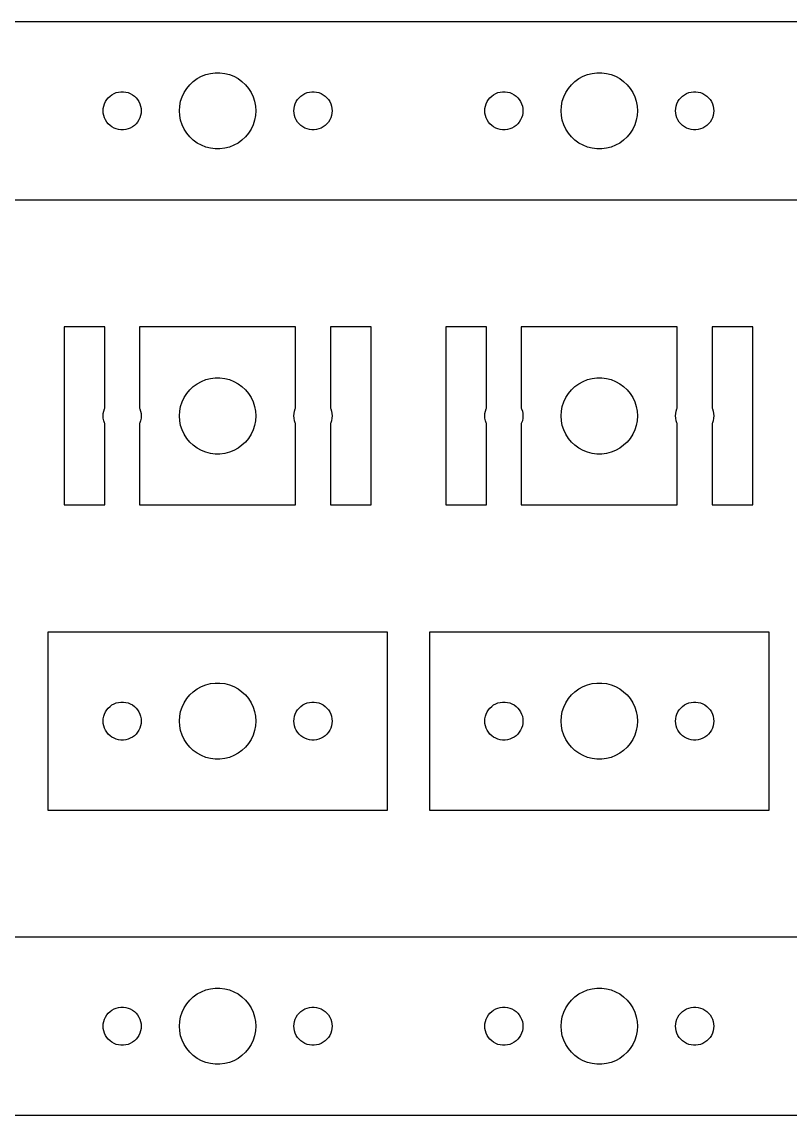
# Model space of a CAD drawing. Header units: metres. Extents: x -134 to 134, y -7 to 79.
# Drawn here: x -67.9 to -7.5, y -7 to 79 of the extents above; entities that cross this region are included whole.
import ezdxf

# ---------------------------------------------------------------- set-up
doc = ezdxf.new("R2010")
doc.units = ezdxf.units.M

msp = doc.modelspace()

# ---------------------------------------------------------------- linework, layer by layer
for p, q in [((132.157, 78.9951), (-132.157, 78.9951)), ((-53.7773, 74.7145), (-53.427, 74.8532)), ((-53.427, 74.8532), (-53.0621, 74.9469)), ((-53.0621, 74.9469), (-52.6884, 74.9941)), ((-52.6884, 74.9941), (-52.3116, 74.9941)), ((-52.3116, 74.9941), (-51.9379, 74.9469)), ((-51.9379, 74.9469), (-51.5729, 74.8532)), ((-51.5729, 74.8532), (-51.2227, 74.7145)), ((-23.7773, 74.7145), (-23.427, 74.8532)), ((-23.427, 74.8532), (-23.0621, 74.9469)), ((-23.0621, 74.9469), (-22.6884, 74.9941)), ((-22.6884, 74.9941), (-22.3116, 74.9941)), ((-22.3116, 74.9941), (-21.9379, 74.9469)), ((-21.9379, 74.9469), (-21.5729, 74.8532)), ((-21.5729, 74.8532), (-21.2227, 74.7145)), ((-54.927, 73.7634), (-54.6869, 74.0536)), ((-54.6869, 74.0536), (-54.4123, 74.3115)), ((-54.4123, 74.3115), (-54.1075, 74.533)), ((-54.1075, 74.533), (-53.7773, 74.7145)), ((-51.2227, 74.7145), (-50.8925, 74.533)), ((-50.8925, 74.533), (-50.5877, 74.3115)), ((-50.5877, 74.3115), (-50.3131, 74.0536)), ((-50.3131, 74.0536), (-50.0729, 73.7634)), ((-24.927, 73.7634), (-24.6869, 74.0536)), ((-24.6869, 74.0536), (-24.4123, 74.3115)), ((-24.4123, 74.3115), (-24.1075, 74.533)), ((-24.1075, 74.533), (-23.7773, 74.7145)), ((-21.2227, 74.7145), (-20.8925, 74.533)), ((-20.8925, 74.533), (-20.5877, 74.3115)), ((-20.5877, 74.3115), (-20.3131, 74.0536)), ((-20.3131, 74.0536), (-20.0729, 73.7634)), ((-61.0934, 73.0268), (-60.9561, 73.1558)), ((-60.9561, 73.1558), (-60.8037, 73.2665)), ((-60.8037, 73.2665), (-60.6387, 73.3572)), ((-60.6387, 73.3572), (-60.4635, 73.4266)), ((-60.4635, 73.4266), (-60.2811, 73.4734)), ((-60.2811, 73.4734), (-60.0942, 73.497)), ((-60.0942, 73.497), (-59.9058, 73.497)), ((-59.9058, 73.497), (-59.7189, 73.4734)), ((-59.7189, 73.4734), (-59.5365, 73.4266)), ((-59.5365, 73.4266), (-59.3613, 73.3572)), ((-59.3613, 73.3572), (-59.1963, 73.2665)), ((-59.1963, 73.2665), (-59.0439, 73.1558)), ((-59.0439, 73.1558), (-58.9065, 73.0268)), ((-55.4057, 72.7461), (-55.2893, 73.1044)), ((-55.2893, 73.1044), (-55.1289, 73.4453)), ((-55.1289, 73.4453), (-54.927, 73.7634)), ((-50.0729, 73.7634), (-49.8711, 73.4453)), ((-49.8711, 73.4453), (-49.7107, 73.1044)), ((-49.7107, 73.1044), (-49.5942, 72.7461)), ((-46.0934, 73.0268), (-45.9561, 73.1558)), ((-45.9561, 73.1558), (-45.8037, 73.2665)), ((-45.8037, 73.2665), (-45.6387, 73.3572)), ((-45.6387, 73.3572), (-45.4635, 73.4266)), ((-45.4635, 73.4266), (-45.2811, 73.4734)), ((-45.2811, 73.4734), (-45.0942, 73.497)), ((-45.0942, 73.497), (-44.9058, 73.497)), ((-44.9058, 73.497), (-44.7189, 73.4734)), ((-44.7189, 73.4734), (-44.5365, 73.4266)), ((-44.5365, 73.4266), (-44.3613, 73.3572)), ((-44.3613, 73.3572), (-44.1963, 73.2665)), ((-44.1963, 73.2665), (-44.0439, 73.1558)), ((-44.0439, 73.1558), (-43.9065, 73.0268)), ((-31.0934, 73.0268), (-30.9561, 73.1558)), ((-30.9561, 73.1558), (-30.8037, 73.2665)), ((-30.8037, 73.2665), (-30.6387, 73.3572)), ((-30.6387, 73.3572), (-30.4635, 73.4266)), ((-30.4635, 73.4266), (-30.2811, 73.4734)), ((-30.2811, 73.4734), (-30.0942, 73.497)), ((-30.0942, 73.497), (-29.9058, 73.497)), ((-29.9058, 73.497), (-29.7189, 73.4734)), ((-29.7189, 73.4734), (-29.5365, 73.4266)), ((-29.5365, 73.4266), (-29.3613, 73.3572)), ((-29.3613, 73.3572), (-29.1963, 73.2665)), ((-29.1963, 73.2665), (-29.0439, 73.1558)), ((-29.0439, 73.1558), (-28.9065, 73.0268)), ((-25.4057, 72.7461), (-25.2893, 73.1044)), ((-25.2893, 73.1044), (-25.1289, 73.4453)), ((-25.1289, 73.4453), (-24.927, 73.7634)), ((-20.0729, 73.7634), (-19.8711, 73.4453)), ((-19.8711, 73.4453), (-19.7107, 73.1044)), ((-19.7107, 73.1044), (-19.5942, 72.7461)), ((-16.0934, 73.0268), (-15.9561, 73.1558)), ((-15.9561, 73.1558), (-15.8037, 73.2665)), ((-15.8037, 73.2665), (-15.6387, 73.3572)), ((-15.6387, 73.3572), (-15.4635, 73.4266)), ((-15.4635, 73.4266), (-15.2811, 73.4734)), ((-15.2811, 73.4734), (-15.0942, 73.497)), ((-15.0942, 73.497), (-14.9058, 73.497)), ((-14.9058, 73.497), (-14.7189, 73.4734)), ((-14.7189, 73.4734), (-14.5365, 73.4266)), ((-14.5365, 73.4266), (-14.3613, 73.3572)), ((-14.3613, 73.3572), (-14.1963, 73.2665)), ((-14.1963, 73.2665), (-14.0439, 73.1558)), ((-14.0439, 73.1558), (-13.9065, 73.0268)), ((-61.4882, 72.188), (-61.4529, 72.373)), ((-61.4529, 72.373), (-61.3947, 72.5522)), ((-61.3947, 72.5522), (-61.3145, 72.7226)), ((-61.3145, 72.7226), (-61.2135, 72.8817)), ((-61.2135, 72.8817), (-61.0934, 73.0268)), ((-58.9065, 73.0268), (-58.7865, 72.8817)), ((-58.7865, 72.8817), (-58.6855, 72.7226)), ((-58.6855, 72.7226), (-58.6053, 72.5522)), ((-58.6053, 72.5522), (-58.5471, 72.373)), ((-58.5471, 72.373), (-58.5118, 72.188)), ((-55.5, 72), (-55.4763, 72.376)), ((-55.4763, 72.376), (-55.4057, 72.7461)), ((-49.5942, 72.7461), (-49.5237, 72.376)), ((-49.5237, 72.376), (-49.5, 72)), ((-46.4882, 72.188), (-46.4529, 72.373)), ((-46.4529, 72.373), (-46.3947, 72.5522)), ((-46.3947, 72.5522), (-46.3145, 72.7226)), ((-46.3145, 72.7226), (-46.2135, 72.8817)), ((-46.2135, 72.8817), (-46.0934, 73.0268)), ((-43.9065, 73.0268), (-43.7865, 72.8817)), ((-43.7865, 72.8817), (-43.6855, 72.7226)), ((-43.6855, 72.7226), (-43.6053, 72.5522)), ((-43.6053, 72.5522), (-43.5471, 72.373)), ((-43.5471, 72.373), (-43.5118, 72.188)), ((-31.4882, 72.188), (-31.4529, 72.373)), ((-31.4529, 72.373), (-31.3947, 72.5522)), ((-31.3947, 72.5522), (-31.3145, 72.7226)), ((-31.3145, 72.7226), (-31.2135, 72.8817)), ((-31.2135, 72.8817), (-31.0934, 73.0268)), ((-28.9065, 73.0268), (-28.7865, 72.8817)), ((-28.7865, 72.8817), (-28.6855, 72.7226)), ((-28.6855, 72.7226), (-28.6053, 72.5522)), ((-28.6053, 72.5522), (-28.5471, 72.373)), ((-28.5471, 72.373), (-28.5118, 72.188)), ((-25.5, 72), (-25.4763, 72.376)), ((-25.4763, 72.376), (-25.4057, 72.7461)), ((-19.5942, 72.7461), (-19.5237, 72.376)), ((-19.5237, 72.376), (-19.5, 72)), ((-16.4882, 72.188), (-16.4529, 72.373)), ((-16.4529, 72.373), (-16.3947, 72.5522)), ((-16.3947, 72.5522), (-16.3145, 72.7226)), ((-16.3145, 72.7226), (-16.2135, 72.8817)), ((-16.2135, 72.8817), (-16.0934, 73.0268)), ((-13.9065, 73.0268), (-13.7865, 72.8817)), ((-13.7865, 72.8817), (-13.6855, 72.7226)), ((-13.6855, 72.7226), (-13.6053, 72.5522)), ((-13.6053, 72.5522), (-13.5471, 72.373)), ((-13.5471, 72.373), (-13.5118, 72.188)), ((-61.5, 72), (-61.4882, 72.188)), ((-61.4882, 71.812), (-61.5, 72)), ((-61.4529, 71.627), (-61.4882, 71.812)), ((-61.3947, 71.4478), (-61.4529, 71.627)), ((-61.3145, 71.2774), (-61.3947, 71.4478)), ((-58.6053, 71.4478), (-58.6855, 71.2774)), ((-58.5471, 71.627), (-58.6053, 71.4478)), ((-58.5118, 71.812), (-58.5471, 71.627)), ((-58.5118, 72.188), (-58.5, 72)), ((-58.5, 72), (-58.5118, 71.812)), ((-55.4763, 71.624), (-55.5, 72)), ((-55.4057, 71.2539), (-55.4763, 71.624)), ((-49.5237, 71.624), (-49.5942, 71.2539)), ((-49.5, 72), (-49.5237, 71.624)), ((-46.5, 72), (-46.4882, 72.188)), ((-46.4882, 71.812), (-46.5, 72)), ((-46.4529, 71.627), (-46.4882, 71.812)), ((-46.3947, 71.4478), (-46.4529, 71.627)), ((-46.3145, 71.2774), (-46.3947, 71.4478)), ((-43.6053, 71.4478), (-43.6855, 71.2774)), ((-43.5471, 71.627), (-43.6053, 71.4478)), ((-43.5118, 71.812), (-43.5471, 71.627)), ((-43.5118, 72.188), (-43.5, 72)), ((-43.5, 72), (-43.5118, 71.812)), ((-31.5, 72), (-31.4882, 72.188)), ((-31.4882, 71.812), (-31.5, 72)), ((-31.4529, 71.627), (-31.4882, 71.812)), ((-31.3947, 71.4478), (-31.4529, 71.627)), ((-31.3145, 71.2774), (-31.3947, 71.4478)), ((-28.6053, 71.4478), (-28.6855, 71.2774)), ((-28.5471, 71.627), (-28.6053, 71.4478)), ((-28.5118, 71.812), (-28.5471, 71.627)), ((-28.5118, 72.188), (-28.5, 72)), ((-28.5, 72), (-28.5118, 71.812)), ((-25.4763, 71.624), (-25.5, 72)), ((-25.4057, 71.2539), (-25.4763, 71.624)), ((-19.5237, 71.624), (-19.5942, 71.2539)), ((-19.5, 72), (-19.5237, 71.624)), ((-16.5, 72), (-16.4882, 72.188)), ((-16.4882, 71.812), (-16.5, 72)), ((-16.4529, 71.627), (-16.4882, 71.812)), ((-16.3947, 71.4478), (-16.4529, 71.627)), ((-16.3145, 71.2774), (-16.3947, 71.4478)), ((-13.6053, 71.4478), (-13.6855, 71.2774)), ((-13.5471, 71.627), (-13.6053, 71.4478)), ((-13.5118, 71.812), (-13.5471, 71.627)), ((-13.5118, 72.188), (-13.5, 72)), ((-13.5, 72), (-13.5118, 71.812)), ((-61.2135, 71.1183), (-61.3145, 71.2774)), ((-61.0934, 70.9732), (-61.2135, 71.1183)), ((-60.9561, 70.8442), (-61.0934, 70.9732)), ((-60.8037, 70.7335), (-60.9561, 70.8442)), ((-60.6387, 70.6428), (-60.8037, 70.7335)), ((-60.4635, 70.5734), (-60.6387, 70.6428)), ((-60.2811, 70.5266), (-60.4635, 70.5734)), ((-60.0942, 70.503), (-60.2811, 70.5266)), ((-59.7189, 70.5266), (-59.9058, 70.503)), ((-59.5365, 70.5734), (-59.7189, 70.5266)), ((-59.3613, 70.6428), (-59.5365, 70.5734)), ((-59.1963, 70.7335), (-59.3613, 70.6428)), ((-59.0439, 70.8442), (-59.1963, 70.7335)), ((-58.9065, 70.9732), (-59.0439, 70.8442)), ((-58.7865, 71.1183), (-58.9065, 70.9732)), ((-58.6855, 71.2774), (-58.7865, 71.1183)), ((-55.2893, 70.8956), (-55.4057, 71.2539)), ((-55.1289, 70.5547), (-55.2893, 70.8956)), ((-54.927, 70.2366), (-55.1289, 70.5547)), ((-49.8711, 70.5547), (-50.0729, 70.2366)), ((-49.7107, 70.8956), (-49.8711, 70.5547)), ((-49.5942, 71.2539), (-49.7107, 70.8956)), ((-46.2135, 71.1183), (-46.3145, 71.2774)), ((-46.0934, 70.9732), (-46.2135, 71.1183)), ((-45.9561, 70.8442), (-46.0934, 70.9732)), ((-45.8037, 70.7335), (-45.9561, 70.8442)), ((-45.6387, 70.6428), (-45.8037, 70.7335)), ((-45.4635, 70.5734), (-45.6387, 70.6428)), ((-45.2811, 70.5266), (-45.4635, 70.5734)), ((-45.0942, 70.503), (-45.2811, 70.5266)), ((-44.7189, 70.5266), (-44.9058, 70.503)), ((-44.5365, 70.5734), (-44.7189, 70.5266)), ((-44.3613, 70.6428), (-44.5365, 70.5734)), ((-44.1963, 70.7335), (-44.3613, 70.6428)), ((-44.0439, 70.8442), (-44.1963, 70.7335)), ((-43.9065, 70.9732), (-44.0439, 70.8442)), ((-43.7865, 71.1183), (-43.9065, 70.9732)), ((-43.6855, 71.2774), (-43.7865, 71.1183)), ((-31.2135, 71.1183), (-31.3145, 71.2774)), ((-31.0934, 70.9732), (-31.2135, 71.1183)), ((-30.9561, 70.8442), (-31.0934, 70.9732)), ((-30.8037, 70.7335), (-30.9561, 70.8442)), ((-30.6387, 70.6428), (-30.8037, 70.7335)), ((-30.4635, 70.5734), (-30.6387, 70.6428)), ((-30.2811, 70.5266), (-30.4635, 70.5734)), ((-30.0942, 70.503), (-30.2811, 70.5266)), ((-29.7189, 70.5266), (-29.9058, 70.503)), ((-29.5365, 70.5734), (-29.7189, 70.5266)), ((-29.3613, 70.6428), (-29.5365, 70.5734)), ((-29.1963, 70.7335), (-29.3613, 70.6428)), ((-29.0439, 70.8442), (-29.1963, 70.7335)), ((-28.9065, 70.9732), (-29.0439, 70.8442)), ((-28.7865, 71.1183), (-28.9065, 70.9732)), ((-28.6855, 71.2774), (-28.7865, 71.1183)), ((-25.2893, 70.8956), (-25.4057, 71.2539)), ((-25.1289, 70.5547), (-25.2893, 70.8956)), ((-24.927, 70.2366), (-25.1289, 70.5547)), ((-19.8711, 70.5547), (-20.0729, 70.2366)), ((-19.7107, 70.8956), (-19.8711, 70.5547)), ((-19.5942, 71.2539), (-19.7107, 70.8956)), ((-16.2135, 71.1183), (-16.3145, 71.2774)), ((-16.0934, 70.9732), (-16.2135, 71.1183)), ((-15.9561, 70.8442), (-16.0934, 70.9732)), ((-15.8037, 70.7335), (-15.9561, 70.8442)), ((-15.6387, 70.6428), (-15.8037, 70.7335)), ((-15.4635, 70.5734), (-15.6387, 70.6428)), ((-15.2811, 70.5266), (-15.4635, 70.5734)), ((-15.0942, 70.503), (-15.2811, 70.5266)), ((-14.7189, 70.5266), (-14.9058, 70.503)), ((-14.5365, 70.5734), (-14.7189, 70.5266)), ((-14.3613, 70.6428), (-14.5365, 70.5734)), ((-14.1963, 70.7335), (-14.3613, 70.6428)), ((-14.0439, 70.8442), (-14.1963, 70.7335)), ((-13.9065, 70.9732), (-14.0439, 70.8442)), ((-13.7865, 71.1183), (-13.9065, 70.9732)), ((-13.6855, 71.2774), (-13.7865, 71.1183)), ((-59.9058, 70.503), (-60.0942, 70.503)), ((-54.6869, 69.9464), (-54.927, 70.2366)), ((-54.4123, 69.6885), (-54.6869, 69.9464)), ((-54.1075, 69.467), (-54.4123, 69.6885)), ((-50.5877, 69.6885), (-50.8925, 69.467)), ((-50.3131, 69.9464), (-50.5877, 69.6885)), ((-50.0729, 70.2366), (-50.3131, 69.9464)), ((-44.9058, 70.503), (-45.0942, 70.503)), ((-29.9058, 70.503), (-30.0942, 70.503)), ((-24.6869, 69.9464), (-24.927, 70.2366)), ((-24.4123, 69.6885), (-24.6869, 69.9464)), ((-24.1075, 69.467), (-24.4123, 69.6885)), ((-20.5877, 69.6885), (-20.8925, 69.467)), ((-20.3131, 69.9464), (-20.5877, 69.6885)), ((-20.0729, 70.2366), (-20.3131, 69.9464)), ((-14.9058, 70.503), (-15.0942, 70.503)), ((-53.7773, 69.2855), (-54.1075, 69.467)), ((-53.427, 69.1468), (-53.7773, 69.2855)), ((-53.0621, 69.0531), (-53.427, 69.1468)), ((-52.6884, 69.0059), (-53.0621, 69.0531)), ((-52.3116, 69.0059), (-52.6884, 69.0059)), ((-51.9379, 69.0531), (-52.3116, 69.0059)), ((-51.5729, 69.1468), (-51.9379, 69.0531)), ((-51.2227, 69.2855), (-51.5729, 69.1468)), ((-50.8925, 69.467), (-51.2227, 69.2855)), ((-23.7773, 69.2855), (-24.1075, 69.467)), ((-23.427, 69.1468), (-23.7773, 69.2855)), ((-23.0621, 69.0531), (-23.427, 69.1468)), ((-22.6884, 69.0059), (-23.0621, 69.0531)), ((-22.3116, 69.0059), (-22.6884, 69.0059)), ((-21.9379, 69.0531), (-22.3116, 69.0059)), ((-21.5729, 69.1468), (-21.9379, 69.0531)), ((-21.2227, 69.2855), (-21.5729, 69.1468)), ((-20.8925, 69.467), (-21.2227, 69.2855)), ((-132.157, 65.0049), (132.157, 65.0049)), ((-61.3722, 54.9951), (-64.5664, 54.9951)), ((-64.5664, 54.9951), (-64.5664, 41.0049)), ((-61.3722, 48.6), (-61.3722, 54.9951)), ((-46.3722, 54.9951), (-58.6278, 54.9951)), ((-58.6278, 54.9951), (-58.6278, 48.6)), ((-46.3722, 48.6), (-46.3722, 54.9951)), ((-40.4336, 54.9951), (-43.6278, 54.9951)), ((-43.6278, 54.9951), (-43.6278, 48.6)), ((-40.4336, 41.0049), (-40.4336, 54.9951)), ((-31.3722, 54.9951), (-34.5664, 54.9951)), ((-34.5664, 54.9951), (-34.5664, 41.0049)), ((-31.3722, 48.6), (-31.3722, 54.9951)), ((-16.3722, 54.9951), (-28.6278, 54.9951)), ((-28.6278, 54.9951), (-28.6278, 48.6)), ((-16.3722, 48.6), (-16.3722, 54.9951)), ((-10.4336, 54.9951), (-13.6278, 54.9951)), ((-13.6278, 54.9951), (-13.6278, 48.6)), ((-10.4336, 41.0049), (-10.4336, 54.9951)), ((-53.7773, 50.7145), (-53.427, 50.8532)), ((-53.427, 50.8532), (-53.0621, 50.9469)), ((-53.0621, 50.9469), (-52.6884, 50.9941)), ((-52.6884, 50.9941), (-52.3116, 50.9941)), ((-52.3116, 50.9941), (-51.9379, 50.9469)), ((-51.9379, 50.9469), (-51.5729, 50.8532)), ((-51.5729, 50.8532), (-51.2227, 50.7145)), ((-23.7773, 50.7145), (-23.427, 50.8532)), ((-23.427, 50.8532), (-23.0621, 50.9469)), ((-23.0621, 50.9469), (-22.6884, 50.9941)), ((-22.6884, 50.9941), (-22.3116, 50.9941)), ((-22.3116, 50.9941), (-21.9379, 50.9469)), ((-21.9379, 50.9469), (-21.5729, 50.8532)), ((-21.5729, 50.8532), (-21.2227, 50.7145)), ((-54.927, 49.7634), (-54.6869, 50.0536)), ((-54.6869, 50.0536), (-54.4123, 50.3115)), ((-54.4123, 50.3115), (-54.1075, 50.533)), ((-54.1075, 50.533), (-53.7773, 50.7145)), ((-51.2227, 50.7145), (-50.8925, 50.533)), ((-50.8925, 50.533), (-50.5877, 50.3115)), ((-50.5877, 50.3115), (-50.3131, 50.0536)), ((-50.3131, 50.0536), (-50.0729, 49.7634)), ((-24.927, 49.7634), (-24.6869, 50.0536)), ((-24.6869, 50.0536), (-24.4123, 50.3115)), ((-24.4123, 50.3115), (-24.1075, 50.533)), ((-24.1075, 50.533), (-23.7773, 50.7145)), ((-21.2227, 50.7145), (-20.8925, 50.533)), ((-20.8925, 50.533), (-20.5877, 50.3115)), ((-20.5877, 50.3115), (-20.3131, 50.0536)), ((-20.3131, 50.0536), (-20.0729, 49.7634)), ((-55.4057, 48.7461), (-55.2893, 49.1044)), ((-55.2893, 49.1044), (-55.1289, 49.4453)), ((-55.1289, 49.4453), (-54.927, 49.7634)), ((-50.0729, 49.7634), (-49.8711, 49.4453)), ((-49.8711, 49.4453), (-49.7107, 49.1044)), ((-49.7107, 49.1044), (-49.5942, 48.7461)), ((-25.4057, 48.7461), (-25.2893, 49.1044)), ((-25.2893, 49.1044), (-25.1289, 49.4453)), ((-25.1289, 49.4453), (-24.927, 49.7634)), ((-20.0729, 49.7634), (-19.8711, 49.4453)), ((-19.8711, 49.4453), (-19.7107, 49.1044)), ((-19.7107, 49.1044), (-19.5942, 48.7461)), ((-61.5, 48), (-61.4882, 48.188)), ((-61.4882, 48.188), (-61.4529, 48.373)), ((-61.4529, 48.373), (-61.3947, 48.5522)), ((-61.3947, 48.5522), (-61.3722, 48.6)), ((-58.6278, 48.6), (-58.6053, 48.5522)), ((-58.6053, 48.5522), (-58.5471, 48.373)), ((-58.5471, 48.373), (-58.5118, 48.188)), ((-58.5118, 48.188), (-58.5, 48)), ((-55.5, 48), (-55.4763, 48.376)), ((-55.4763, 48.376), (-55.4057, 48.7461)), ((-49.5942, 48.7461), (-49.5237, 48.376)), ((-49.5237, 48.376), (-49.5, 48)), ((-46.5, 48), (-46.4882, 48.188)), ((-46.4882, 48.188), (-46.4529, 48.373)), ((-46.4529, 48.373), (-46.3947, 48.5522)), ((-46.3947, 48.5522), (-46.3722, 48.6)), ((-43.6278, 48.6), (-43.6053, 48.5522)), ((-43.6053, 48.5522), (-43.5471, 48.373)), ((-43.5471, 48.373), (-43.5118, 48.188)), ((-43.5118, 48.188), (-43.5, 48)), ((-31.5, 48), (-31.4882, 48.188)), ((-31.4882, 48.188), (-31.4529, 48.373)), ((-31.4529, 48.373), (-31.3947, 48.5522)), ((-31.3947, 48.5522), (-31.3722, 48.6)), ((-28.6278, 48.6), (-28.6053, 48.5522)), ((-28.6053, 48.5522), (-28.5471, 48.373)), ((-28.5471, 48.373), (-28.5118, 48.188)), ((-28.5118, 48.188), (-28.5, 48)), ((-25.5, 48), (-25.4763, 48.376)), ((-25.4763, 48.376), (-25.4057, 48.7461)), ((-19.5942, 48.7461), (-19.5237, 48.376)), ((-19.5237, 48.376), (-19.5, 48)), ((-16.5, 48), (-16.4882, 48.188)), ((-16.4882, 48.188), (-16.4529, 48.373)), ((-16.4529, 48.373), (-16.3947, 48.5522)), ((-16.3947, 48.5522), (-16.3722, 48.6)), ((-13.6278, 48.6), (-13.6053, 48.5522)), ((-13.6053, 48.5522), (-13.5471, 48.373)), ((-13.5471, 48.373), (-13.5118, 48.188)), ((-13.5118, 48.188), (-13.5, 48)), ((-61.4882, 47.812), (-61.5, 48)), ((-61.4529, 47.627), (-61.4882, 47.812)), ((-61.3947, 47.4478), (-61.4529, 47.627)), ((-61.3722, 47.4), (-61.3947, 47.4478)), ((-61.3722, 41.0049), (-61.3722, 47.4)), ((-58.6053, 47.4478), (-58.6278, 47.4)), ((-58.6278, 47.4), (-58.6278, 41.0049)), ((-58.5471, 47.627), (-58.6053, 47.4478)), ((-58.5118, 47.812), (-58.5471, 47.627)), ((-58.5, 48), (-58.5118, 47.812)), ((-55.4763, 47.624), (-55.5, 48)), ((-55.4057, 47.2539), (-55.4763, 47.624)), ((-49.5237, 47.624), (-49.5942, 47.2539)), ((-49.5, 48), (-49.5237, 47.624)), ((-46.4882, 47.812), (-46.5, 48)), ((-46.4529, 47.627), (-46.4882, 47.812)), ((-46.3947, 47.4478), (-46.4529, 47.627)), ((-46.3722, 47.4), (-46.3947, 47.4478)), ((-46.3722, 41.0049), (-46.3722, 47.4)), ((-43.6053, 47.4478), (-43.6278, 47.4)), ((-43.6278, 47.4), (-43.6278, 41.0049)), ((-43.5471, 47.627), (-43.6053, 47.4478)), ((-43.5118, 47.812), (-43.5471, 47.627)), ((-43.5, 48), (-43.5118, 47.812)), ((-31.4882, 47.812), (-31.5, 48)), ((-31.4529, 47.627), (-31.4882, 47.812)), ((-31.3947, 47.4478), (-31.4529, 47.627)), ((-31.3722, 47.4), (-31.3947, 47.4478)), ((-31.3722, 41.0049), (-31.3722, 47.4)), ((-28.6053, 47.4478), (-28.6278, 47.4)), ((-28.6278, 47.4), (-28.6278, 41.0049)), ((-28.5471, 47.627), (-28.6053, 47.4478)), ((-28.5118, 47.812), (-28.5471, 47.627)), ((-28.5, 48), (-28.5118, 47.812)), ((-25.4763, 47.624), (-25.5, 48)), ((-25.4057, 47.2539), (-25.4763, 47.624)), ((-19.5237, 47.624), (-19.5942, 47.2539)), ((-19.5, 48), (-19.5237, 47.624)), ((-16.4882, 47.812), (-16.5, 48)), ((-16.4529, 47.627), (-16.4882, 47.812)), ((-16.3947, 47.4478), (-16.4529, 47.627)), ((-16.3722, 47.4), (-16.3947, 47.4478)), ((-16.3722, 41.0049), (-16.3722, 47.4)), ((-13.6053, 47.4478), (-13.6278, 47.4)), ((-13.6278, 47.4), (-13.6278, 41.0049)), ((-13.5471, 47.627), (-13.6053, 47.4478)), ((-13.5118, 47.812), (-13.5471, 47.627)), ((-13.5, 48), (-13.5118, 47.812)), ((-55.2893, 46.8956), (-55.4057, 47.2539)), ((-55.1289, 46.5547), (-55.2893, 46.8956)), ((-54.927, 46.2366), (-55.1289, 46.5547)), ((-49.8711, 46.5547), (-50.0729, 46.2366)), ((-49.7107, 46.8956), (-49.8711, 46.5547)), ((-49.5942, 47.2539), (-49.7107, 46.8956)), ((-25.2893, 46.8956), (-25.4057, 47.2539)), ((-25.1289, 46.5547), (-25.2893, 46.8956)), ((-24.927, 46.2366), (-25.1289, 46.5547)), ((-19.8711, 46.5547), (-20.0729, 46.2366)), ((-19.7107, 46.8956), (-19.8711, 46.5547)), ((-19.5942, 47.2539), (-19.7107, 46.8956)), ((-54.6869, 45.9464), (-54.927, 46.2366)), ((-54.4123, 45.6885), (-54.6869, 45.9464)), ((-54.1075, 45.467), (-54.4123, 45.6885)), ((-50.5877, 45.6885), (-50.8925, 45.467)), ((-50.3131, 45.9464), (-50.5877, 45.6885)), ((-50.0729, 46.2366), (-50.3131, 45.9464)), ((-24.6869, 45.9464), (-24.927, 46.2366)), ((-24.4123, 45.6885), (-24.6869, 45.9464)), ((-24.1075, 45.467), (-24.4123, 45.6885)), ((-20.5877, 45.6885), (-20.8925, 45.467)), ((-20.3131, 45.9464), (-20.5877, 45.6885)), ((-20.0729, 46.2366), (-20.3131, 45.9464)), ((-53.7773, 45.2855), (-54.1075, 45.467)), ((-53.427, 45.1468), (-53.7773, 45.2855)), ((-53.0621, 45.0531), (-53.427, 45.1468)), ((-52.6884, 45.0059), (-53.0621, 45.0531)), ((-52.3116, 45.0059), (-52.6884, 45.0059)), ((-51.9379, 45.0531), (-52.3116, 45.0059)), ((-51.5729, 45.1468), (-51.9379, 45.0531)), ((-51.2227, 45.2855), (-51.5729, 45.1468)), ((-50.8925, 45.467), (-51.2227, 45.2855)), ((-23.7773, 45.2855), (-24.1075, 45.467)), ((-23.427, 45.1468), (-23.7773, 45.2855)), ((-23.0621, 45.0531), (-23.427, 45.1468)), ((-22.6884, 45.0059), (-23.0621, 45.0531)), ((-22.3116, 45.0059), (-22.6884, 45.0059)), ((-21.9379, 45.0531), (-22.3116, 45.0059)), ((-21.5729, 45.1468), (-21.9379, 45.0531)), ((-21.2227, 45.2855), (-21.5729, 45.1468)), ((-20.8925, 45.467), (-21.2227, 45.2855)), ((-64.5664, 41.0049), (-61.3722, 41.0049)), ((-58.6278, 41.0049), (-46.3722, 41.0049)), ((-43.6278, 41.0049), (-40.4336, 41.0049)), ((-34.5664, 41.0049), (-31.3722, 41.0049)), ((-28.6278, 41.0049), (-16.3722, 41.0049)), ((-13.6278, 41.0049), (-10.4336, 41.0049)), ((-39.1529, 30.9951), (-65.8471, 30.9951)), ((-65.8471, 30.9951), (-65.8471, 17.0049)), ((-39.1529, 17.0049), (-39.1529, 30.9951)), ((-9.15286, 30.9951), (-35.8471, 30.9951)), ((-35.8471, 30.9951), (-35.8471, 17.0049)), ((-9.15286, 17.0049), (-9.15286, 30.9951)), ((-54.1075, 26.533), (-53.7773, 26.7145)), ((-53.7773, 26.7145), (-53.427, 26.8532)), ((-53.427, 26.8532), (-53.0621, 26.9469)), ((-53.0621, 26.9469), (-52.6884, 26.9941)), ((-52.6884, 26.9941), (-52.3116, 26.9941)), ((-52.3116, 26.9941), (-51.9379, 26.9469)), ((-51.9379, 26.9469), (-51.5729, 26.8532)), ((-51.5729, 26.8532), (-51.2227, 26.7145)), ((-51.2227, 26.7145), (-50.8925, 26.533)), ((-24.1075, 26.533), (-23.7773, 26.7145)), ((-23.7773, 26.7145), (-23.427, 26.8532)), ((-23.427, 26.8532), (-23.0621, 26.9469)), ((-23.0621, 26.9469), (-22.6884, 26.9941)), ((-22.6884, 26.9941), (-22.3116, 26.9941)), ((-22.3116, 26.9941), (-21.9379, 26.9469)), ((-21.9379, 26.9469), (-21.5729, 26.8532)), ((-21.5729, 26.8532), (-21.2227, 26.7145)), ((-21.2227, 26.7145), (-20.8925, 26.533)), ((-54.927, 25.7634), (-54.6869, 26.0536)), ((-54.6869, 26.0536), (-54.4123, 26.3115)), ((-54.4123, 26.3115), (-54.1075, 26.533)), ((-50.8925, 26.533), (-50.5877, 26.3115)), ((-50.5877, 26.3115), (-50.3131, 26.0536)), ((-50.3131, 26.0536), (-50.0729, 25.7634)), ((-24.927, 25.7634), (-24.6869, 26.0536)), ((-24.6869, 26.0536), (-24.4123, 26.3115)), ((-24.4123, 26.3115), (-24.1075, 26.533)), ((-20.8925, 26.533), (-20.5877, 26.3115)), ((-20.5877, 26.3115), (-20.3131, 26.0536)), ((-20.3131, 26.0536), (-20.0729, 25.7634)), ((-61.2135, 24.8817), (-61.0934, 25.0268)), ((-61.0934, 25.0268), (-60.9561, 25.1558)), ((-60.9561, 25.1558), (-60.8037, 25.2665)), ((-60.8037, 25.2665), (-60.6387, 25.3572)), ((-60.6387, 25.3572), (-60.4635, 25.4266)), ((-60.4635, 25.4266), (-60.2811, 25.4734)), ((-60.2811, 25.4734), (-60.0942, 25.497)), ((-60.0942, 25.497), (-59.9058, 25.497)), ((-59.9058, 25.497), (-59.7189, 25.4734)), ((-59.7189, 25.4734), (-59.5365, 25.4266)), ((-59.5365, 25.4266), (-59.3613, 25.3572)), ((-59.3613, 25.3572), (-59.1963, 25.2665)), ((-59.1963, 25.2665), (-59.0439, 25.1558)), ((-59.0439, 25.1558), (-58.9065, 25.0268)), ((-58.9065, 25.0268), (-58.7865, 24.8817)), ((-55.4057, 24.7461), (-55.2893, 25.1044)), ((-55.2893, 25.1044), (-55.1289, 25.4453)), ((-55.1289, 25.4453), (-54.927, 25.7634)), ((-50.0729, 25.7634), (-49.8711, 25.4453)), ((-49.8711, 25.4453), (-49.7107, 25.1044)), ((-49.7107, 25.1044), (-49.5942, 24.7461)), ((-46.2135, 24.8817), (-46.0934, 25.0268)), ((-46.0934, 25.0268), (-45.9561, 25.1558)), ((-45.9561, 25.1558), (-45.8037, 25.2665)), ((-45.8037, 25.2665), (-45.6387, 25.3572)), ((-45.6387, 25.3572), (-45.4635, 25.4266)), ((-45.4635, 25.4266), (-45.2811, 25.4734)), ((-45.2811, 25.4734), (-45.0942, 25.497)), ((-45.0942, 25.497), (-44.9058, 25.497)), ((-44.9058, 25.497), (-44.7189, 25.4734)), ((-44.7189, 25.4734), (-44.5365, 25.4266)), ((-44.5365, 25.4266), (-44.3613, 25.3572)), ((-44.3613, 25.3572), (-44.1963, 25.2665)), ((-44.1963, 25.2665), (-44.0439, 25.1558)), ((-44.0439, 25.1558), (-43.9065, 25.0268)), ((-43.9065, 25.0268), (-43.7865, 24.8817)), ((-31.2135, 24.8817), (-31.0934, 25.0268)), ((-31.0934, 25.0268), (-30.9561, 25.1558)), ((-30.9561, 25.1558), (-30.8037, 25.2665)), ((-30.8037, 25.2665), (-30.6387, 25.3572)), ((-30.6387, 25.3572), (-30.4635, 25.4266)), ((-30.4635, 25.4266), (-30.2811, 25.4734)), ((-30.2811, 25.4734), (-30.0942, 25.497)), ((-30.0942, 25.497), (-29.9058, 25.497)), ((-29.9058, 25.497), (-29.7189, 25.4734)), ((-29.7189, 25.4734), (-29.5365, 25.4266)), ((-29.5365, 25.4266), (-29.3613, 25.3572)), ((-29.3613, 25.3572), (-29.1963, 25.2665)), ((-29.1963, 25.2665), (-29.0439, 25.1558)), ((-29.0439, 25.1558), (-28.9065, 25.0268)), ((-28.9065, 25.0268), (-28.7865, 24.8817)), ((-25.4057, 24.7461), (-25.2893, 25.1044)), ((-25.2893, 25.1044), (-25.1289, 25.4453)), ((-25.1289, 25.4453), (-24.927, 25.7634)), ((-20.0729, 25.7634), (-19.8711, 25.4453)), ((-19.8711, 25.4453), (-19.7107, 25.1044)), ((-19.7107, 25.1044), (-19.5942, 24.7461)), ((-16.2135, 24.8817), (-16.0934, 25.0268)), ((-16.0934, 25.0268), (-15.9561, 25.1558)), ((-15.9561, 25.1558), (-15.8037, 25.2665)), ((-15.8037, 25.2665), (-15.6387, 25.3572)), ((-15.6387, 25.3572), (-15.4635, 25.4266)), ((-15.4635, 25.4266), (-15.2811, 25.4734)), ((-15.2811, 25.4734), (-15.0942, 25.497)), ((-15.0942, 25.497), (-14.9058, 25.497)), ((-14.9058, 25.497), (-14.7189, 25.4734)), ((-14.7189, 25.4734), (-14.5365, 25.4266)), ((-14.5365, 25.4266), (-14.3613, 25.3572)), ((-14.3613, 25.3572), (-14.1963, 25.2665)), ((-14.1963, 25.2665), (-14.0439, 25.1558)), ((-14.0439, 25.1558), (-13.9065, 25.0268)), ((-13.9065, 25.0268), (-13.7865, 24.8817)), ((-61.5, 24), (-61.4882, 24.188)), ((-61.4882, 24.188), (-61.4529, 24.373)), ((-61.4529, 24.373), (-61.3947, 24.5522)), ((-61.3947, 24.5522), (-61.3145, 24.7226)), ((-61.3145, 24.7226), (-61.2135, 24.8817)), ((-58.7865, 24.8817), (-58.6855, 24.7226)), ((-58.6855, 24.7226), (-58.6053, 24.5522)), ((-58.6053, 24.5522), (-58.5471, 24.373)), ((-58.5471, 24.373), (-58.5118, 24.188)), ((-58.5118, 24.188), (-58.5, 24)), ((-55.5, 24), (-55.4763, 24.376)), ((-55.4763, 24.376), (-55.4057, 24.7461)), ((-49.5942, 24.7461), (-49.5237, 24.376)), ((-49.5237, 24.376), (-49.5, 24)), ((-46.5, 24), (-46.4882, 24.188)), ((-46.4882, 24.188), (-46.4529, 24.373)), ((-46.4529, 24.373), (-46.3947, 24.5522)), ((-46.3947, 24.5522), (-46.3145, 24.7226)), ((-46.3145, 24.7226), (-46.2135, 24.8817)), ((-43.7865, 24.8817), (-43.6855, 24.7226)), ((-43.6855, 24.7226), (-43.6053, 24.5522)), ((-43.6053, 24.5522), (-43.5471, 24.373)), ((-43.5471, 24.373), (-43.5118, 24.188)), ((-43.5118, 24.188), (-43.5, 24)), ((-31.5, 24), (-31.4882, 24.188)), ((-31.4882, 24.188), (-31.4529, 24.373)), ((-31.4529, 24.373), (-31.3947, 24.5522)), ((-31.3947, 24.5522), (-31.3145, 24.7226)), ((-31.3145, 24.7226), (-31.2135, 24.8817)), ((-28.7865, 24.8817), (-28.6855, 24.7226)), ((-28.6855, 24.7226), (-28.6053, 24.5522)), ((-28.6053, 24.5522), (-28.5471, 24.373)), ((-28.5471, 24.373), (-28.5118, 24.188)), ((-28.5118, 24.188), (-28.5, 24)), ((-25.5, 24), (-25.4763, 24.376)), ((-25.4763, 24.376), (-25.4057, 24.7461)), ((-19.5942, 24.7461), (-19.5237, 24.376)), ((-19.5237, 24.376), (-19.5, 24)), ((-16.5, 24), (-16.4882, 24.188)), ((-16.4882, 24.188), (-16.4529, 24.373)), ((-16.4529, 24.373), (-16.3947, 24.5522)), ((-16.3947, 24.5522), (-16.3145, 24.7226)), ((-16.3145, 24.7226), (-16.2135, 24.8817)), ((-13.7865, 24.8817), (-13.6855, 24.7226)), ((-13.6855, 24.7226), (-13.6053, 24.5522)), ((-13.6053, 24.5522), (-13.5471, 24.373)), ((-13.5471, 24.373), (-13.5118, 24.188)), ((-13.5118, 24.188), (-13.5, 24)), ((-61.4882, 23.812), (-61.5, 24)), ((-61.4529, 23.627), (-61.4882, 23.812)), ((-61.3947, 23.4478), (-61.4529, 23.627)), ((-61.3145, 23.2774), (-61.3947, 23.4478)), ((-61.2135, 23.1183), (-61.3145, 23.2774)), ((-58.6855, 23.2774), (-58.7865, 23.1183)), ((-58.6053, 23.4478), (-58.6855, 23.2774)), ((-58.5471, 23.627), (-58.6053, 23.4478)), ((-58.5118, 23.812), (-58.5471, 23.627)), ((-58.5, 24), (-58.5118, 23.812)), ((-55.4763, 23.624), (-55.5, 24)), ((-55.4057, 23.2539), (-55.4763, 23.624)), ((-55.2893, 22.8956), (-55.4057, 23.2539)), ((-49.5942, 23.2539), (-49.7107, 22.8956)), ((-49.5237, 23.624), (-49.5942, 23.2539)), ((-49.5, 24), (-49.5237, 23.624)), ((-46.4882, 23.812), (-46.5, 24)), ((-46.4529, 23.627), (-46.4882, 23.812)), ((-46.3947, 23.4478), (-46.4529, 23.627)), ((-46.3145, 23.2774), (-46.3947, 23.4478)), ((-46.2135, 23.1183), (-46.3145, 23.2774)), ((-43.6855, 23.2774), (-43.7865, 23.1183)), ((-43.6053, 23.4478), (-43.6855, 23.2774)), ((-43.5471, 23.627), (-43.6053, 23.4478)), ((-43.5118, 23.812), (-43.5471, 23.627)), ((-43.5, 24), (-43.5118, 23.812)), ((-31.4882, 23.812), (-31.5, 24)), ((-31.4529, 23.627), (-31.4882, 23.812)), ((-31.3947, 23.4478), (-31.4529, 23.627)), ((-31.3145, 23.2774), (-31.3947, 23.4478)), ((-31.2135, 23.1183), (-31.3145, 23.2774)), ((-28.6855, 23.2774), (-28.7865, 23.1183)), ((-28.6053, 23.4478), (-28.6855, 23.2774)), ((-28.5471, 23.627), (-28.6053, 23.4478)), ((-28.5118, 23.812), (-28.5471, 23.627)), ((-28.5, 24), (-28.5118, 23.812)), ((-25.4763, 23.624), (-25.5, 24)), ((-25.4057, 23.2539), (-25.4763, 23.624)), ((-25.2893, 22.8956), (-25.4057, 23.2539)), ((-19.5942, 23.2539), (-19.7107, 22.8956)), ((-19.5237, 23.624), (-19.5942, 23.2539)), ((-19.5, 24), (-19.5237, 23.624)), ((-16.4882, 23.812), (-16.5, 24)), ((-16.4529, 23.627), (-16.4882, 23.812)), ((-16.3947, 23.4478), (-16.4529, 23.627)), ((-16.3145, 23.2774), (-16.3947, 23.4478)), ((-16.2135, 23.1183), (-16.3145, 23.2774)), ((-13.6855, 23.2774), (-13.7865, 23.1183)), ((-13.6053, 23.4478), (-13.6855, 23.2774)), ((-13.5471, 23.627), (-13.6053, 23.4478)), ((-13.5118, 23.812), (-13.5471, 23.627)), ((-13.5, 24), (-13.5118, 23.812)), ((-61.0934, 22.9732), (-61.2135, 23.1183)), ((-60.9561, 22.8442), (-61.0934, 22.9732)), ((-60.8037, 22.7335), (-60.9561, 22.8442)), ((-60.6387, 22.6428), (-60.8037, 22.7335)), ((-60.4635, 22.5734), (-60.6387, 22.6428)), ((-60.2811, 22.5266), (-60.4635, 22.5734)), ((-60.0942, 22.503), (-60.2811, 22.5266)), ((-59.9058, 22.503), (-60.0942, 22.503)), ((-59.7189, 22.5266), (-59.9058, 22.503)), ((-59.5365, 22.5734), (-59.7189, 22.5266)), ((-59.3613, 22.6428), (-59.5365, 22.5734)), ((-59.1963, 22.7335), (-59.3613, 22.6428)), ((-59.0439, 22.8442), (-59.1963, 22.7335)), ((-58.9065, 22.9732), (-59.0439, 22.8442)), ((-58.7865, 23.1183), (-58.9065, 22.9732)), ((-55.1289, 22.5547), (-55.2893, 22.8956)), ((-54.927, 22.2366), (-55.1289, 22.5547)), ((-49.8711, 22.5547), (-50.0729, 22.2366)), ((-49.7107, 22.8956), (-49.8711, 22.5547)), ((-46.0934, 22.9732), (-46.2135, 23.1183)), ((-45.9561, 22.8442), (-46.0934, 22.9732)), ((-45.8037, 22.7335), (-45.9561, 22.8442)), ((-45.6387, 22.6428), (-45.8037, 22.7335)), ((-45.4635, 22.5734), (-45.6387, 22.6428)), ((-45.2811, 22.5266), (-45.4635, 22.5734)), ((-45.0942, 22.503), (-45.2811, 22.5266)), ((-44.9058, 22.503), (-45.0942, 22.503)), ((-44.7189, 22.5266), (-44.9058, 22.503)), ((-44.5365, 22.5734), (-44.7189, 22.5266)), ((-44.3613, 22.6428), (-44.5365, 22.5734)), ((-44.1963, 22.7335), (-44.3613, 22.6428)), ((-44.0439, 22.8442), (-44.1963, 22.7335)), ((-43.9065, 22.9732), (-44.0439, 22.8442)), ((-43.7865, 23.1183), (-43.9065, 22.9732)), ((-31.0934, 22.9732), (-31.2135, 23.1183)), ((-30.9561, 22.8442), (-31.0934, 22.9732)), ((-30.8037, 22.7335), (-30.9561, 22.8442)), ((-30.6387, 22.6428), (-30.8037, 22.7335)), ((-30.4635, 22.5734), (-30.6387, 22.6428)), ((-30.2811, 22.5266), (-30.4635, 22.5734)), ((-30.0942, 22.503), (-30.2811, 22.5266)), ((-29.9058, 22.503), (-30.0942, 22.503)), ((-29.7189, 22.5266), (-29.9058, 22.503)), ((-29.5365, 22.5734), (-29.7189, 22.5266)), ((-29.3613, 22.6428), (-29.5365, 22.5734)), ((-29.1963, 22.7335), (-29.3613, 22.6428)), ((-29.0439, 22.8442), (-29.1963, 22.7335)), ((-28.9065, 22.9732), (-29.0439, 22.8442)), ((-28.7865, 23.1183), (-28.9065, 22.9732)), ((-25.1289, 22.5547), (-25.2893, 22.8956)), ((-24.927, 22.2366), (-25.1289, 22.5547)), ((-19.8711, 22.5547), (-20.0729, 22.2366)), ((-19.7107, 22.8956), (-19.8711, 22.5547)), ((-16.0934, 22.9732), (-16.2135, 23.1183)), ((-15.9561, 22.8442), (-16.0934, 22.9732)), ((-15.8037, 22.7335), (-15.9561, 22.8442)), ((-15.6387, 22.6428), (-15.8037, 22.7335)), ((-15.4635, 22.5734), (-15.6387, 22.6428)), ((-15.2811, 22.5266), (-15.4635, 22.5734)), ((-15.0942, 22.503), (-15.2811, 22.5266)), ((-14.9058, 22.503), (-15.0942, 22.503)), ((-14.7189, 22.5266), (-14.9058, 22.503)), ((-14.5365, 22.5734), (-14.7189, 22.5266)), ((-14.3613, 22.6428), (-14.5365, 22.5734)), ((-14.1963, 22.7335), (-14.3613, 22.6428)), ((-14.0439, 22.8442), (-14.1963, 22.7335)), ((-13.9065, 22.9732), (-14.0439, 22.8442)), ((-13.7865, 23.1183), (-13.9065, 22.9732)), ((-54.6869, 21.9464), (-54.927, 22.2366)), ((-54.4123, 21.6885), (-54.6869, 21.9464)), ((-54.1075, 21.467), (-54.4123, 21.6885)), ((-50.5877, 21.6885), (-50.8925, 21.467)), ((-50.3131, 21.9464), (-50.5877, 21.6885)), ((-50.0729, 22.2366), (-50.3131, 21.9464)), ((-24.6869, 21.9464), (-24.927, 22.2366)), ((-24.4123, 21.6885), (-24.6869, 21.9464)), ((-24.1075, 21.467), (-24.4123, 21.6885)), ((-20.5877, 21.6885), (-20.8925, 21.467)), ((-20.3131, 21.9464), (-20.5877, 21.6885)), ((-20.0729, 22.2366), (-20.3131, 21.9464)), ((-53.7773, 21.2855), (-54.1075, 21.467)), ((-53.427, 21.1468), (-53.7773, 21.2855)), ((-53.0621, 21.0531), (-53.427, 21.1468)), ((-52.6884, 21.0059), (-53.0621, 21.0531)), ((-52.3116, 21.0059), (-52.6884, 21.0059)), ((-51.9379, 21.0531), (-52.3116, 21.0059)), ((-51.5729, 21.1468), (-51.9379, 21.0531)), ((-51.2227, 21.2855), (-51.5729, 21.1468)), ((-50.8925, 21.467), (-51.2227, 21.2855)), ((-23.7773, 21.2855), (-24.1075, 21.467)), ((-23.427, 21.1468), (-23.7773, 21.2855)), ((-23.0621, 21.0531), (-23.427, 21.1468)), ((-22.6884, 21.0059), (-23.0621, 21.0531)), ((-22.3116, 21.0059), (-22.6884, 21.0059)), ((-21.9379, 21.0531), (-22.3116, 21.0059)), ((-21.5729, 21.1468), (-21.9379, 21.0531)), ((-21.2227, 21.2855), (-21.5729, 21.1468)), ((-20.8925, 21.467), (-21.2227, 21.2855)), ((-65.8471, 17.0049), (-39.1529, 17.0049)), ((-35.8471, 17.0049), (-9.15286, 17.0049)), ((132.157, 6.99506), (-132.157, 6.99506)), ((-54.1075, 2.53297), (-53.7773, 2.71448)), ((-53.7773, 2.71448), (-53.427, 2.85316)), ((-53.427, 2.85316), (-53.0621, 2.94685)), ((-53.0621, 2.94685), (-52.6884, 2.99408)), ((-52.6884, 2.99408), (-52.3116, 2.99408)), ((-52.3116, 2.99408), (-51.9379, 2.94685)), ((-51.9379, 2.94685), (-51.5729, 2.85316)), ((-51.5729, 2.85316), (-51.2227, 2.71448)), ((-51.2227, 2.71448), (-50.8925, 2.53297)), ((-24.1075, 2.53297), (-23.7773, 2.71448)), ((-23.7773, 2.71448), (-23.427, 2.85316)), ((-23.427, 2.85316), (-23.0621, 2.94685)), ((-23.0621, 2.94685), (-22.6884, 2.99408)), ((-22.6884, 2.99408), (-22.3116, 2.99408)), ((-22.3116, 2.99408), (-21.9379, 2.94685)), ((-21.9379, 2.94685), (-21.5729, 2.85316)), ((-21.5729, 2.85316), (-21.2227, 2.71448)), ((-21.2227, 2.71448), (-20.8925, 2.53297)), ((-55.1289, 1.44525), (-54.927, 1.76335)), ((-54.927, 1.76335), (-54.6869, 2.05363)), ((-54.6869, 2.05363), (-54.4123, 2.31154)), ((-54.4123, 2.31154), (-54.1075, 2.53297)), ((-50.8925, 2.53297), (-50.5877, 2.31154)), ((-50.5877, 2.31154), (-50.3131, 2.05363)), ((-50.3131, 2.05363), (-50.0729, 1.76335)), ((-50.0729, 1.76335), (-49.8711, 1.44525)), ((-25.1289, 1.44525), (-24.927, 1.76335)), ((-24.927, 1.76335), (-24.6869, 2.05363)), ((-24.6869, 2.05363), (-24.4123, 2.31154)), ((-24.4123, 2.31154), (-24.1075, 2.53297)), ((-20.8925, 2.53297), (-20.5877, 2.31154)), ((-20.5877, 2.31154), (-20.3131, 2.05363)), ((-20.3131, 2.05363), (-20.0729, 1.76335)), ((-20.0729, 1.76335), (-19.8711, 1.44525)), ((-61.3145, 0.722626), (-61.2135, 0.881668)), ((-61.2135, 0.881668), (-61.0934, 1.02681)), ((-61.0934, 1.02681), (-60.9561, 1.15576)), ((-60.9561, 1.15576), (-60.8037, 1.26648)), ((-60.8037, 1.26648), (-60.6387, 1.35724)), ((-60.6387, 1.35724), (-60.4635, 1.42657)), ((-60.4635, 1.42657), (-60.2811, 1.47342)), ((-60.2811, 1.47342), (-60.0942, 1.49704)), ((-60.0942, 1.49704), (-59.9058, 1.49704)), ((-59.9058, 1.49704), (-59.7189, 1.47342)), ((-59.7189, 1.47342), (-59.5365, 1.42657)), ((-59.5365, 1.42657), (-59.3613, 1.35724)), ((-59.3613, 1.35724), (-59.1963, 1.26648)), ((-59.1963, 1.26648), (-59.0439, 1.15576)), ((-59.0439, 1.15576), (-58.9065, 1.02681)), ((-58.9065, 1.02681), (-58.7865, 0.881668)), ((-58.7865, 0.881668), (-58.6855, 0.722626)), ((-55.4057, 0.746063), (-55.2893, 1.10437)), ((-55.2893, 1.10437), (-55.1289, 1.44525)), ((-49.8711, 1.44525), (-49.7107, 1.10437)), ((-49.7107, 1.10437), (-49.5942, 0.746063)), ((-46.3145, 0.722626), (-46.2135, 0.881668)), ((-46.2135, 0.881668), (-46.0934, 1.02681)), ((-46.0934, 1.02681), (-45.9561, 1.15576)), ((-45.9561, 1.15576), (-45.8037, 1.26648)), ((-45.8037, 1.26648), (-45.6387, 1.35724)), ((-45.6387, 1.35724), (-45.4635, 1.42657)), ((-45.4635, 1.42657), (-45.2811, 1.47342)), ((-45.2811, 1.47342), (-45.0942, 1.49704)), ((-45.0942, 1.49704), (-44.9058, 1.49704)), ((-44.9058, 1.49704), (-44.7189, 1.47342)), ((-44.7189, 1.47342), (-44.5365, 1.42657)), ((-44.5365, 1.42657), (-44.3613, 1.35724)), ((-44.3613, 1.35724), (-44.1963, 1.26648)), ((-44.1963, 1.26648), (-44.0439, 1.15576)), ((-44.0439, 1.15576), (-43.9065, 1.02681)), ((-43.9065, 1.02681), (-43.7865, 0.881668)), ((-43.7865, 0.881668), (-43.6855, 0.722626)), ((-31.3145, 0.722626), (-31.2135, 0.881668)), ((-31.2135, 0.881668), (-31.0934, 1.02681)), ((-31.0934, 1.02681), (-30.9561, 1.15576)), ((-30.9561, 1.15576), (-30.8037, 1.26648)), ((-30.8037, 1.26648), (-30.6387, 1.35724)), ((-30.6387, 1.35724), (-30.4635, 1.42657)), ((-30.4635, 1.42657), (-30.2811, 1.47342)), ((-30.2811, 1.47342), (-30.0942, 1.49704)), ((-30.0942, 1.49704), (-29.9058, 1.49704)), ((-29.9058, 1.49704), (-29.7189, 1.47342)), ((-29.7189, 1.47342), (-29.5365, 1.42657)), ((-29.5365, 1.42657), (-29.3613, 1.35724)), ((-29.3613, 1.35724), (-29.1963, 1.26648)), ((-29.1963, 1.26648), (-29.0439, 1.15576)), ((-29.0439, 1.15576), (-28.9065, 1.02681)), ((-28.9065, 1.02681), (-28.7865, 0.881668)), ((-28.7865, 0.881668), (-28.6855, 0.722626)), ((-25.4057, 0.746063), (-25.2893, 1.10437)), ((-25.2893, 1.10437), (-25.1289, 1.44525)), ((-19.8711, 1.44525), (-19.7107, 1.10437)), ((-19.7107, 1.10437), (-19.5942, 0.746063)), ((-16.3145, 0.722626), (-16.2135, 0.881668)), ((-16.2135, 0.881668), (-16.0934, 1.02681)), ((-16.0934, 1.02681), (-15.9561, 1.15576)), ((-15.9561, 1.15576), (-15.8037, 1.26648)), ((-15.8037, 1.26648), (-15.6387, 1.35724)), ((-15.6387, 1.35724), (-15.4635, 1.42657)), ((-15.4635, 1.42657), (-15.2811, 1.47342)), ((-15.2811, 1.47342), (-15.0942, 1.49704)), ((-15.0942, 1.49704), (-14.9058, 1.49704)), ((-14.9058, 1.49704), (-14.7189, 1.47342)), ((-14.7189, 1.47342), (-14.5365, 1.42657)), ((-14.5365, 1.42657), (-14.3613, 1.35724)), ((-14.3613, 1.35724), (-14.1963, 1.26648)), ((-14.1963, 1.26648), (-14.0439, 1.15576)), ((-14.0439, 1.15576), (-13.9065, 1.02681)), ((-13.9065, 1.02681), (-13.7865, 0.881668)), ((-13.7865, 0.881668), (-13.6855, 0.722626)), ((-61.5, 0), (-61.4882, 0.187988)), ((-61.4882, -0.187988), (-61.5, 0)), ((-61.4882, 0.187988), (-61.4529, 0.373032)), ((-61.4529, 0.373032), (-61.3947, 0.552185)), ((-61.3947, 0.552185), (-61.3145, 0.722626)), ((-58.6855, 0.722626), (-58.6053, 0.552185)), ((-58.6053, 0.552185), (-58.5471, 0.373032)), ((-58.5471, 0.373032), (-58.5118, 0.187988)), ((-58.5118, 0.187988), (-58.5, 0)), ((-58.5, 0), (-58.5118, -0.187988)), ((-55.5, 0), (-55.4763, 0.375992)), ((-55.4763, -0.375992), (-55.5, 0)), ((-55.4763, 0.375992), (-55.4057, 0.746063)), ((-49.5942, 0.746063), (-49.5237, 0.375992)), ((-49.5237, 0.375992), (-49.5, 0)), ((-49.5, 0), (-49.5237, -0.375992)), ((-46.5, 0), (-46.4882, 0.187988)), ((-46.4882, -0.187988), (-46.5, 0)), ((-46.4882, 0.187988), (-46.4529, 0.373032)), ((-46.4529, 0.373032), (-46.3947, 0.552185)), ((-46.3947, 0.552185), (-46.3145, 0.722626)), ((-43.6855, 0.722626), (-43.6053, 0.552185)), ((-43.6053, 0.552185), (-43.5471, 0.373032)), ((-43.5471, 0.373032), (-43.5118, 0.187988)), ((-43.5118, 0.187988), (-43.5, 0)), ((-43.5, 0), (-43.5118, -0.187988)), ((-31.5, 0), (-31.4882, 0.187988)), ((-31.4882, -0.187988), (-31.5, 0)), ((-31.4882, 0.187988), (-31.4529, 0.373032)), ((-31.4529, 0.373032), (-31.3947, 0.552185)), ((-31.3947, 0.552185), (-31.3145, 0.722626)), ((-28.6855, 0.722626), (-28.6053, 0.552185)), ((-28.6053, 0.552185), (-28.5471, 0.373032)), ((-28.5471, 0.373032), (-28.5118, 0.187988)), ((-28.5118, 0.187988), (-28.5, 0)), ((-28.5, 0), (-28.5118, -0.187988)), ((-25.5, 0), (-25.4763, 0.375992)), ((-25.4763, -0.375992), (-25.5, 0)), ((-25.4763, 0.375992), (-25.4057, 0.746063)), ((-19.5942, 0.746063), (-19.5237, 0.375992)), ((-19.5237, 0.375992), (-19.5, 0)), ((-19.5, 0), (-19.5237, -0.375992)), ((-16.5, 0), (-16.4882, 0.187988)), ((-16.4882, -0.187988), (-16.5, 0)), ((-16.4882, 0.187988), (-16.4529, 0.373032)), ((-16.4529, 0.373032), (-16.3947, 0.552185)), ((-16.3947, 0.552185), (-16.3145, 0.722626)), ((-13.6855, 0.722626), (-13.6053, 0.552185)), ((-13.6053, 0.552185), (-13.5471, 0.373032)), ((-13.5471, 0.373032), (-13.5118, 0.187988)), ((-13.5118, 0.187988), (-13.5, 0)), ((-13.5, 0), (-13.5118, -0.187988)), ((-61.4529, -0.373032), (-61.4882, -0.187988)), ((-61.3947, -0.552185), (-61.4529, -0.373032)), ((-61.3145, -0.722626), (-61.3947, -0.552185)), ((-61.2135, -0.881668), (-61.3145, -0.722626)), ((-58.6855, -0.722626), (-58.7865, -0.881668)), ((-58.6053, -0.552185), (-58.6855, -0.722626)), ((-58.5471, -0.373032), (-58.6053, -0.552185)), ((-58.5118, -0.187988), (-58.5471, -0.373032)), ((-55.4057, -0.746063), (-55.4763, -0.375992)), ((-55.2893, -1.10437), (-55.4057, -0.746063)), ((-49.5942, -0.746063), (-49.7107, -1.10437)), ((-49.5237, -0.375992), (-49.5942, -0.746063)), ((-46.4529, -0.373032), (-46.4882, -0.187988)), ((-46.3947, -0.552185), (-46.4529, -0.373032)), ((-46.3145, -0.722626), (-46.3947, -0.552185)), ((-46.2135, -0.881668), (-46.3145, -0.722626)), ((-43.6855, -0.722626), (-43.7865, -0.881668)), ((-43.6053, -0.552185), (-43.6855, -0.722626)), ((-43.5471, -0.373032), (-43.6053, -0.552185)), ((-43.5118, -0.187988), (-43.5471, -0.373032)), ((-31.4529, -0.373032), (-31.4882, -0.187988)), ((-31.3947, -0.552185), (-31.4529, -0.373032)), ((-31.3145, -0.722626), (-31.3947, -0.552185)), ((-31.2135, -0.881668), (-31.3145, -0.722626)), ((-28.6855, -0.722626), (-28.7865, -0.881668)), ((-28.6053, -0.552185), (-28.6855, -0.722626)), ((-28.5471, -0.373032), (-28.6053, -0.552185)), ((-28.5118, -0.187988), (-28.5471, -0.373032)), ((-25.4057, -0.746063), (-25.4763, -0.375992)), ((-25.2893, -1.10437), (-25.4057, -0.746063)), ((-19.5942, -0.746063), (-19.7107, -1.10437)), ((-19.5237, -0.375992), (-19.5942, -0.746063)), ((-16.4529, -0.373032), (-16.4882, -0.187988)), ((-16.3947, -0.552185), (-16.4529, -0.373032)), ((-16.3145, -0.722626), (-16.3947, -0.552185)), ((-16.2135, -0.881668), (-16.3145, -0.722626)), ((-13.6855, -0.722626), (-13.7865, -0.881668)), ((-13.6053, -0.552185), (-13.6855, -0.722626)), ((-13.5471, -0.373032), (-13.6053, -0.552185)), ((-13.5118, -0.187988), (-13.5471, -0.373032)), ((-61.0934, -1.02681), (-61.2135, -0.881668)), ((-60.9561, -1.15576), (-61.0934, -1.02681)), ((-60.8037, -1.26648), (-60.9561, -1.15576)), ((-60.6387, -1.35724), (-60.8037, -1.26648)), ((-60.4635, -1.42657), (-60.6387, -1.35724)), ((-60.2811, -1.47342), (-60.4635, -1.42657)), ((-60.0942, -1.49704), (-60.2811, -1.47342)), ((-59.9058, -1.49704), (-60.0942, -1.49704)), ((-59.7189, -1.47342), (-59.9058, -1.49704)), ((-59.5365, -1.42657), (-59.7189, -1.47342)), ((-59.3613, -1.35724), (-59.5365, -1.42657)), ((-59.1963, -1.26648), (-59.3613, -1.35724)), ((-59.0439, -1.15576), (-59.1963, -1.26648)), ((-58.9065, -1.02681), (-59.0439, -1.15576)), ((-58.7865, -0.881668), (-58.9065, -1.02681)), ((-55.1289, -1.44525), (-55.2893, -1.10437)), ((-54.927, -1.76335), (-55.1289, -1.44525)), ((-49.8711, -1.44525), (-50.0729, -1.76335)), ((-49.7107, -1.10437), (-49.8711, -1.44525)), ((-46.0934, -1.02681), (-46.2135, -0.881668)), ((-45.9561, -1.15576), (-46.0934, -1.02681)), ((-45.8037, -1.26648), (-45.9561, -1.15576)), ((-45.6387, -1.35724), (-45.8037, -1.26648)), ((-45.4635, -1.42657), (-45.6387, -1.35724)), ((-45.2811, -1.47342), (-45.4635, -1.42657)), ((-45.0942, -1.49704), (-45.2811, -1.47342)), ((-44.9058, -1.49704), (-45.0942, -1.49704)), ((-44.7189, -1.47342), (-44.9058, -1.49704)), ((-44.5365, -1.42657), (-44.7189, -1.47342)), ((-44.3613, -1.35724), (-44.5365, -1.42657)), ((-44.1963, -1.26648), (-44.3613, -1.35724)), ((-44.0439, -1.15576), (-44.1963, -1.26648)), ((-43.9065, -1.02681), (-44.0439, -1.15576)), ((-43.7865, -0.881668), (-43.9065, -1.02681)), ((-31.0934, -1.02681), (-31.2135, -0.881668)), ((-30.9561, -1.15576), (-31.0934, -1.02681)), ((-30.8037, -1.26648), (-30.9561, -1.15576)), ((-30.6387, -1.35724), (-30.8037, -1.26648)), ((-30.4635, -1.42657), (-30.6387, -1.35724)), ((-30.2811, -1.47342), (-30.4635, -1.42657)), ((-30.0942, -1.49704), (-30.2811, -1.47342)), ((-29.9058, -1.49704), (-30.0942, -1.49704)), ((-29.7189, -1.47342), (-29.9058, -1.49704)), ((-29.5365, -1.42657), (-29.7189, -1.47342)), ((-29.3613, -1.35724), (-29.5365, -1.42657)), ((-29.1963, -1.26648), (-29.3613, -1.35724)), ((-29.0439, -1.15576), (-29.1963, -1.26648)), ((-28.9065, -1.02681), (-29.0439, -1.15576)), ((-28.7865, -0.881668), (-28.9065, -1.02681)), ((-25.1289, -1.44525), (-25.2893, -1.10437)), ((-24.927, -1.76335), (-25.1289, -1.44525)), ((-19.8711, -1.44525), (-20.0729, -1.76335)), ((-19.7107, -1.10437), (-19.8711, -1.44525)), ((-16.0934, -1.02681), (-16.2135, -0.881668)), ((-15.9561, -1.15576), (-16.0934, -1.02681)), ((-15.8037, -1.26648), (-15.9561, -1.15576)), ((-15.6387, -1.35724), (-15.8037, -1.26648)), ((-15.4635, -1.42657), (-15.6387, -1.35724)), ((-15.2811, -1.47342), (-15.4635, -1.42657)), ((-15.0942, -1.49704), (-15.2811, -1.47342)), ((-14.9058, -1.49704), (-15.0942, -1.49704)), ((-14.7189, -1.47342), (-14.9058, -1.49704)), ((-14.5365, -1.42657), (-14.7189, -1.47342)), ((-14.3613, -1.35724), (-14.5365, -1.42657)), ((-14.1963, -1.26648), (-14.3613, -1.35724)), ((-14.0439, -1.15576), (-14.1963, -1.26648)), ((-13.9065, -1.02681), (-14.0439, -1.15576)), ((-13.7865, -0.881668), (-13.9065, -1.02681)), ((-54.6869, -2.05363), (-54.927, -1.76335)), ((-54.4123, -2.31154), (-54.6869, -2.05363)), ((-54.1075, -2.53297), (-54.4123, -2.31154)), ((-53.7773, -2.71448), (-54.1075, -2.53297)), ((-50.8925, -2.53297), (-51.2227, -2.71448)), ((-50.5877, -2.31154), (-50.8925, -2.53297)), ((-50.3131, -2.05363), (-50.5877, -2.31154)), ((-50.0729, -1.76335), (-50.3131, -2.05363)), ((-24.6869, -2.05363), (-24.927, -1.76335)), ((-24.4123, -2.31154), (-24.6869, -2.05363)), ((-24.1075, -2.53297), (-24.4123, -2.31154)), ((-23.7773, -2.71448), (-24.1075, -2.53297)), ((-20.8925, -2.53297), (-21.2227, -2.71448)), ((-20.5877, -2.31154), (-20.8925, -2.53297)), ((-20.3131, -2.05363), (-20.5877, -2.31154)), ((-20.0729, -1.76335), (-20.3131, -2.05363)), ((-53.427, -2.85316), (-53.7773, -2.71448)), ((-53.0621, -2.94685), (-53.427, -2.85316)), ((-52.6884, -2.99408), (-53.0621, -2.94685)), ((-52.3116, -2.99408), (-52.6884, -2.99408)), ((-51.9379, -2.94685), (-52.3116, -2.99408)), ((-51.5729, -2.85316), (-51.9379, -2.94685)), ((-51.2227, -2.71448), (-51.5729, -2.85316)), ((-23.427, -2.85316), (-23.7773, -2.71448)), ((-23.0621, -2.94685), (-23.427, -2.85316)), ((-22.6884, -2.99408), (-23.0621, -2.94685)), ((-22.3116, -2.99408), (-22.6884, -2.99408)), ((-21.9379, -2.94685), (-22.3116, -2.99408)), ((-21.5729, -2.85316), (-21.9379, -2.94685)), ((-21.2227, -2.71448), (-21.5729, -2.85316)), ((-132.157, -6.99506), (132.157, -6.99506))]:
    msp.add_line(p, q)

doc.saveas('drawing.dxf')
